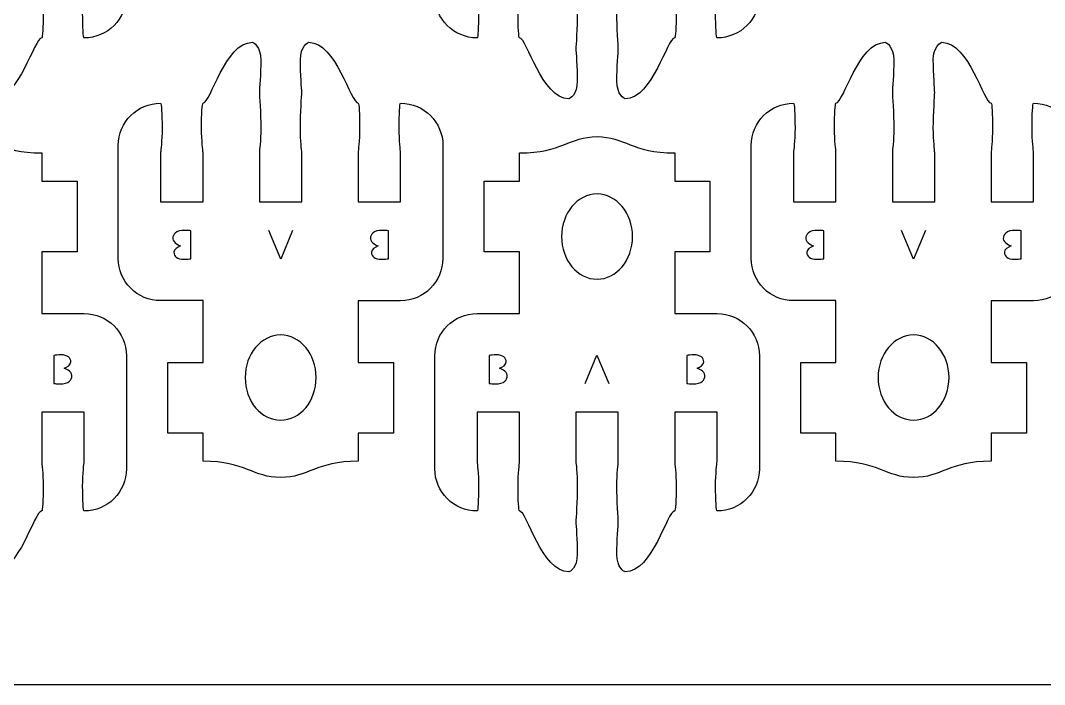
# Model space of a CAD drawing. Extents: x 0 to 300, y 0 to 300.
# Drawn here: x 75.5 to 148.1, y 0.1 to 47.2 of the extents above; entities that cross this region are included whole.
import ezdxf

# ---------------------------------------------------------------- set-up
doc = ezdxf.new("R2010")
doc.units = 0
doc.header["$MEASUREMENT"] = 0
doc.layers.add('DEFAULT', color=7, linetype='CONTINUOUS')

msp = doc.modelspace()

# ---------------------------------------------------------------- linework, layer by layer
at = {"layer": 'DEFAULT', "color": 250}
for points in [[(94.78, 32.28), (93.942, 30.259), (93.089, 32.28)], [(139.633, 32.28), (138.795, 30.259), (137.942, 32.28)], [(115.514, 21.432), (116.352, 23.453), (117.205, 21.432)]]:
    msp.add_lwpolyline(points, dxfattribs=at)
at = {"layer": 'DEFAULT', "color": 1}
for points, knots in [([(295, 0.1), (198.333, 0.1), (101.667, 0.1), (5, 0.1), (2.25, 0.1), (0, 2.35), (0, 5.1), (0, 101.767), (0, 198.433), (0, 295.1), (0, 297.85), (2.25, 300.1), (5, 300.1), (101.667, 300.1), (198.333, 300.1), (295, 300.1), (297.75, 300.1), (300, 297.85), (300, 295.1), (300, 198.433), (300, 101.767), (300, 5.1), (300, 2.35), (297.75, 0.1), (295, 0.1)], [0, 0, 0, 0, 822.047, 822.047, 822.047, 823.047, 823.047, 823.047, 1645.095, 1645.095, 1645.095, 1646.095, 1646.095, 1646.095, 2468.142, 2468.142, 2468.142, 2469.142, 2469.142, 2469.142, 3291.19, 3291.19, 3291.19, 3292.19, 3292.19, 3292.19, 3292.19]), ([(63.009, 45.939), (63.062, 45.939), (63.107, 46.723), (63.107, 47.689), (63.107, 48.656), (63.009, 49.263), (63.009, 49.439), (63.009, 50.606), (63.009, 51.772), (63.009, 52.939), (64.008, 52.939), (65.008, 52.939), (66.007, 52.939), (66.007, 51.772), (66.007, 50.606), (66.007, 49.439), (66.007, 49.263), (65.909, 48.656), (65.909, 47.689), (65.909, 46.723), (65.951, 45.939), (66.007, 45.939), (66.551, 45.939), (67.574, 41.625), (69.51, 41.625), (69.567, 41.625), (70.107, 41.91), (70.107, 42.877), (70.107, 43.844), (70.008, 44.939), (70.008, 45.189), (70.008, 45.334), (70.107, 46.723), (70.107, 47.689), (70.107, 48.656), (70.008, 49.266), (70.008, 49.439), (70.008, 50.606), (70.008, 51.772), (70.008, 52.939), (71.007, 52.939), (72.007, 52.939), (73.006, 52.939), (73.006, 51.772), (73.006, 50.606), (73.006, 49.439), (73.006, 49.266), (72.908, 48.656), (72.908, 47.689), (72.908, 46.723), (73.006, 45.334), (73.006, 45.189), (73.006, 44.939), (72.908, 43.844), (72.908, 42.877), (72.908, 41.91), (73.451, 41.625), (73.507, 41.625), (75.444, 41.625), (76.467, 45.939), (77.007, 45.939), (77.063, 45.939), (77.109, 46.723), (77.109, 47.689), (77.109, 48.656), (77.007, 49.263), (77.007, 49.439), (77.007, 50.606), (77.007, 51.772), (77.007, 52.939), (78.008, 52.939), (79.008, 52.939), (80.009, 52.939), (80.009, 51.772), (80.009, 50.606), (80.009, 49.439), (80.009, 49.263), (79.906, 48.656), (79.906, 47.689), (79.906, 46.723), (79.953, 45.939), (80.009, 45.939), (81.667, 45.939), (83.007, 47.28), (83.007, 48.938), (83.007, 51.605), (83.007, 54.272), (83.007, 56.939), (83.007, 58.597), (81.667, 59.937), (80.009, 59.937), (79.008, 59.937), (78.008, 59.937), (77.007, 59.937), (77.007, 61.399), (77.007, 62.861), (77.007, 64.322), (77.839, 64.321), (78.672, 64.32), (79.505, 64.319), (79.505, 65.986), (79.505, 67.654), (79.505, 69.321), (78.672, 69.321), (77.839, 69.321), (77.007, 69.321), (77.007, 69.988), (77.007, 70.655), (77.007, 71.321), (73.966, 71.321), (73.479, 72.475), (71.507, 72.475), (69.535, 72.475), (69.048, 71.321), (66.007, 71.321), (66.007, 70.655), (66.007, 69.988), (66.007, 69.321), (65.174, 69.321), (64.34, 69.321), (63.506, 69.321), (63.506, 67.655), (63.506, 65.989), (63.506, 64.322), (64.341, 64.321), (65.176, 64.32), (66.011, 64.319), (66.01, 62.859), (66.008, 61.4), (66.007, 59.941), (65.008, 59.941), (64.008, 59.941), (63.009, 59.941), (61.351, 59.941), (60.01, 58.597), (60.01, 56.939), (60.009, 54.272), (60.008, 51.605), (60.007, 48.938), (60.007, 47.28), (61.351, 45.939), (63.009, 45.939)], [1, 1, 1, 1, 2, 2, 2, 3, 3, 3, 12.92, 12.92, 12.92, 21.42, 21.42, 21.42, 31.34, 31.34, 31.34, 32.34, 32.34, 32.34, 33.34, 33.34, 33.34, 34.34, 34.34, 34.34, 35.34, 35.34, 35.34, 36.34, 36.34, 36.34, 37.34, 37.34, 37.34, 38.34, 38.34, 38.34, 48.26, 48.26, 48.26, 56.76, 56.76, 56.76, 66.68, 66.68, 66.68, 67.68, 67.68, 67.68, 68.68, 68.68, 68.68, 69.68, 69.68, 69.68, 70.68, 70.68, 70.68, 71.68, 71.68, 71.68, 72.68, 72.68, 72.68, 73.68, 73.68, 73.68, 83.6, 83.6, 83.6, 92.11, 92.11, 92.11, 102.03, 102.03, 102.03, 103.03, 103.03, 103.03, 104.03, 104.03, 104.03, 105.03, 105.03, 105.03, 127.709, 127.709, 127.709, 128.709, 128.709, 128.709, 137.219, 137.219, 137.219, 149.649, 149.649, 149.649, 156.729007, 156.729007, 156.729007, 170.909007, 170.909007, 170.909007, 177.989007, 177.989007, 177.989007, 183.659007, 183.659007, 183.659007, 184.659007, 184.659007, 184.659007, 185.659007, 185.659007, 185.659007, 191.329007, 191.329007, 191.329007, 198.419007, 198.419007, 198.419007, 212.589007, 212.589007, 212.589007, 219.689014, 219.689014, 219.689014, 232.099018, 232.099018, 232.099018, 240.599018, 240.599018, 240.599018, 241.599018, 241.599018, 241.599018, 264.27802, 264.27802, 264.27802, 265.27802, 265.27802, 265.27802, 265.27802]), ([(107.862, 45.939), (107.915, 45.939), (107.961, 46.723), (107.961, 47.689), (107.961, 48.656), (107.862, 49.263), (107.862, 49.439), (107.862, 50.606), (107.862, 51.772), (107.862, 52.939), (108.861, 52.939), (109.861, 52.939), (110.86, 52.939), (110.86, 51.772), (110.86, 50.606), (110.86, 49.439), (110.86, 49.263), (110.762, 48.656), (110.762, 47.689), (110.762, 46.723), (110.804, 45.939), (110.86, 45.939), (111.404, 45.939), (112.427, 41.625), (114.363, 41.625), (114.42, 41.625), (114.96, 41.91), (114.96, 42.877), (114.96, 43.844), (114.861, 44.939), (114.861, 45.189), (114.861, 45.334), (114.96, 46.723), (114.96, 47.689), (114.96, 48.656), (114.861, 49.266), (114.861, 49.439), (114.861, 50.606), (114.861, 51.772), (114.861, 52.939), (115.86, 52.939), (116.86, 52.939), (117.859, 52.939), (117.859, 51.772), (117.859, 50.606), (117.859, 49.439), (117.859, 49.266), (117.761, 48.656), (117.761, 47.689), (117.761, 46.723), (117.859, 45.334), (117.859, 45.189), (117.859, 44.939), (117.761, 43.844), (117.761, 42.877), (117.761, 41.91), (118.304, 41.625), (118.36, 41.625), (120.297, 41.625), (121.32, 45.939), (121.86, 45.939), (121.916, 45.939), (121.962, 46.723), (121.962, 47.689), (121.962, 48.656), (121.86, 49.263), (121.86, 49.439), (121.86, 50.606), (121.86, 51.772), (121.86, 52.939), (122.861, 52.939), (123.861, 52.939), (124.862, 52.939), (124.862, 51.772), (124.862, 50.606), (124.862, 49.439), (124.862, 49.263), (124.759, 48.656), (124.759, 47.689), (124.759, 46.723), (124.806, 45.939), (124.862, 45.939), (126.52, 45.939), (127.86, 47.28), (127.86, 48.938), (127.86, 51.605), (127.86, 54.272), (127.86, 56.939), (127.86, 58.597), (126.52, 59.937), (124.862, 59.937), (123.861, 59.937), (122.861, 59.937), (121.86, 59.937), (121.86, 61.399), (121.86, 62.861), (121.86, 64.322), (122.693, 64.321), (123.525, 64.32), (124.358, 64.319), (124.358, 65.986), (124.358, 67.654), (124.358, 69.321), (123.525, 69.321), (122.693, 69.321), (121.86, 69.321), (121.86, 69.988), (121.86, 70.655), (121.86, 71.321), (118.819, 71.321), (118.332, 72.475), (116.36, 72.475), (114.388, 72.475), (113.901, 71.321), (110.86, 71.321), (110.86, 70.655), (110.86, 69.988), (110.86, 69.321), (110.027, 69.321), (109.193, 69.321), (108.359, 69.321), (108.359, 67.655), (108.359, 65.989), (108.359, 64.322), (109.194, 64.321), (110.029, 64.32), (110.864, 64.319), (110.863, 62.859), (110.862, 61.4), (110.86, 59.941), (109.861, 59.941), (108.861, 59.941), (107.862, 59.941), (106.204, 59.941), (104.863, 58.597), (104.863, 56.939), (104.862, 54.272), (104.861, 51.605), (104.86, 48.938), (104.86, 47.28), (106.204, 45.939), (107.862, 45.939)], [1, 1, 1, 1, 2, 2, 2, 3, 3, 3, 12.92, 12.92, 12.92, 21.42, 21.42, 21.42, 31.34, 31.34, 31.34, 32.34, 32.34, 32.34, 33.34, 33.34, 33.34, 34.34, 34.34, 34.34, 35.34, 35.34, 35.34, 36.34, 36.34, 36.34, 37.34, 37.34, 37.34, 38.34, 38.34, 38.34, 48.26, 48.26, 48.26, 56.76, 56.76, 56.76, 66.68, 66.68, 66.68, 67.68, 67.68, 67.68, 68.68, 68.68, 68.68, 69.68, 69.68, 69.68, 70.68, 70.68, 70.68, 71.68, 71.68, 71.68, 72.68, 72.68, 72.68, 73.68, 73.68, 73.68, 83.6, 83.6, 83.6, 92.109, 92.109, 92.109, 102.029, 102.029, 102.029, 103.029, 103.029, 103.029, 104.029, 104.029, 104.029, 105.029, 105.029, 105.029, 127.708, 127.708, 127.708, 128.708, 128.708, 128.708, 137.217, 137.217, 137.217, 149.647, 149.647, 149.647, 156.727007, 156.727007, 156.727007, 170.907007, 170.907007, 170.907007, 177.987007, 177.987007, 177.987007, 183.657007, 183.657007, 183.657007, 184.657007, 184.657007, 184.657007, 185.657007, 185.657007, 185.657007, 191.327007, 191.327007, 191.327007, 198.417007, 198.417007, 198.417007, 212.587007, 212.587007, 212.587007, 219.687014, 219.687014, 219.687014, 232.097018, 232.097018, 232.097018, 240.597018, 240.597018, 240.597018, 241.597018, 241.597018, 241.597018, 264.27602, 264.27602, 264.27602, 265.27602, 265.27602, 265.27602, 265.27602]), ([(102.432, 41.31), (102.379, 41.31), (102.333, 40.527), (102.333, 39.561), (102.333, 38.594), (102.432, 37.987), (102.432, 37.811), (102.432, 36.644), (102.432, 35.478), (102.432, 34.311), (101.432, 34.311), (100.433, 34.311), (99.433, 34.311), (99.433, 35.478), (99.433, 36.644), (99.433, 37.811), (99.433, 37.987), (99.532, 38.594), (99.532, 39.561), (99.532, 40.527), (99.49, 41.31), (99.433, 41.31), (98.89, 41.31), (97.867, 45.625), (95.93, 45.625), (95.874, 45.625), (95.334, 45.339), (95.334, 44.373), (95.334, 43.406), (95.433, 42.311), (95.433, 42.06), (95.433, 41.916), (95.334, 40.527), (95.334, 39.561), (95.334, 38.594), (95.433, 37.984), (95.433, 37.811), (95.433, 36.644), (95.433, 35.478), (95.433, 34.311), (94.433, 34.311), (93.434, 34.311), (92.434, 34.311), (92.434, 35.478), (92.434, 36.644), (92.434, 37.811), (92.434, 37.984), (92.533, 38.594), (92.533, 39.561), (92.533, 40.527), (92.434, 41.916), (92.434, 42.06), (92.434, 42.311), (92.533, 43.406), (92.533, 44.373), (92.533, 45.339), (91.99, 45.625), (91.933, 45.625), (89.997, 45.625), (88.973, 41.31), (88.434, 41.31), (88.377, 41.31), (88.331, 40.527), (88.331, 39.561), (88.331, 38.594), (88.434, 37.987), (88.434, 37.811), (88.434, 36.644), (88.434, 35.478), (88.434, 34.311), (87.433, 34.311), (86.432, 34.311), (85.432, 34.311), (85.432, 35.478), (85.432, 36.644), (85.432, 37.811), (85.432, 37.987), (85.534, 38.594), (85.534, 39.561), (85.534, 40.527), (85.488, 41.31), (85.432, 41.31), (83.774, 41.31), (82.433, 39.97), (82.433, 38.312), (82.433, 35.645), (82.433, 32.978), (82.433, 30.311), (82.433, 28.653), (83.774, 27.312), (85.432, 27.312), (86.432, 27.312), (87.433, 27.312), (88.434, 27.312), (88.434, 25.851), (88.434, 24.389), (88.434, 22.927), (87.601, 22.929), (86.769, 22.93), (85.936, 22.931), (85.936, 21.264), (85.936, 19.596), (85.936, 17.929), (86.769, 17.929), (87.601, 17.929), (88.434, 17.929), (88.434, 17.262), (88.434, 16.595), (88.434, 15.928), (91.475, 15.928), (91.962, 14.775), (93.934, 14.775), (95.906, 14.775), (96.392, 15.928), (99.433, 15.928), (99.433, 16.595), (99.433, 17.262), (99.433, 17.929), (100.267, 17.929), (101.101, 17.929), (101.935, 17.929), (101.935, 19.595), (101.935, 21.261), (101.935, 22.927), (101.1, 22.929), (100.265, 22.93), (99.43, 22.931), (99.431, 24.39), (99.432, 25.85), (99.433, 27.309), (100.433, 27.309), (101.432, 27.309), (102.432, 27.309), (104.09, 27.309), (105.431, 28.653), (105.431, 30.311), (105.432, 32.978), (105.433, 35.645), (105.434, 38.312), (105.434, 39.97), (104.09, 41.31), (102.432, 41.31)], [1, 1, 1, 1, 2, 2, 2, 3, 3, 3, 12.92, 12.92, 12.92, 21.42, 21.42, 21.42, 31.34, 31.34, 31.34, 32.34, 32.34, 32.34, 33.34, 33.34, 33.34, 34.34, 34.34, 34.34, 35.34, 35.34, 35.34, 36.34, 36.34, 36.34, 37.34, 37.34, 37.34, 38.34, 38.34, 38.34, 48.26, 48.26, 48.26, 56.76, 56.76, 56.76, 66.68, 66.68, 66.68, 67.68, 67.68, 67.68, 68.68, 68.68, 68.68, 69.68, 69.68, 69.68, 70.68, 70.68, 70.68, 71.68, 71.68, 71.68, 72.68, 72.68, 72.68, 73.68, 73.68, 73.68, 83.6, 83.6, 83.6, 92.11, 92.11, 92.11, 102.03, 102.03, 102.03, 103.03, 103.03, 103.03, 104.03, 104.03, 104.03, 105.03, 105.03, 105.03, 127.709, 127.709, 127.709, 128.709, 128.709, 128.709, 137.219, 137.219, 137.219, 149.649, 149.649, 149.649, 156.729007, 156.729007, 156.729007, 170.909007, 170.909007, 170.909007, 177.989007, 177.989007, 177.989007, 183.659007, 183.659007, 183.659007, 184.659007, 184.659007, 184.659007, 185.659007, 185.659007, 185.659007, 191.329007, 191.329007, 191.329007, 198.419007, 198.419007, 198.419007, 212.589007, 212.589007, 212.589007, 219.689014, 219.689014, 219.689014, 232.099018, 232.099018, 232.099018, 240.599018, 240.599018, 240.599018, 241.599018, 241.599018, 241.599018, 264.27802, 264.27802, 264.27802, 265.27802, 265.27802, 265.27802, 265.27802]), ([(147.285, 41.31), (147.232, 41.31), (147.186, 40.527), (147.186, 39.561), (147.186, 38.594), (147.285, 37.987), (147.285, 37.811), (147.285, 36.644), (147.285, 35.478), (147.285, 34.311), (146.286, 34.311), (145.286, 34.311), (144.286, 34.311), (144.286, 35.478), (144.286, 36.644), (144.286, 37.811), (144.286, 37.987), (144.385, 38.594), (144.385, 39.561), (144.385, 40.527), (144.343, 41.31), (144.286, 41.31), (143.743, 41.31), (142.72, 45.625), (140.783, 45.625), (140.727, 45.625), (140.187, 45.339), (140.187, 44.373), (140.187, 43.406), (140.286, 42.311), (140.286, 42.06), (140.286, 41.916), (140.187, 40.527), (140.187, 39.561), (140.187, 38.594), (140.286, 37.984), (140.286, 37.811), (140.286, 36.644), (140.286, 35.478), (140.286, 34.311), (139.286, 34.311), (138.287, 34.311), (137.287, 34.311), (137.287, 35.478), (137.287, 36.644), (137.287, 37.811), (137.287, 37.984), (137.386, 38.594), (137.386, 39.561), (137.386, 40.527), (137.287, 41.916), (137.287, 42.06), (137.287, 42.311), (137.386, 43.406), (137.386, 44.373), (137.386, 45.339), (136.843, 45.625), (136.786, 45.625), (134.85, 45.625), (133.827, 41.31), (133.287, 41.31), (133.23, 41.31), (133.185, 40.527), (133.185, 39.561), (133.185, 38.594), (133.287, 37.987), (133.287, 37.811), (133.287, 36.644), (133.287, 35.478), (133.287, 34.311), (132.286, 34.311), (131.286, 34.311), (130.285, 34.311), (130.285, 35.478), (130.285, 36.644), (130.285, 37.811), (130.285, 37.987), (130.387, 38.594), (130.387, 39.561), (130.387, 40.527), (130.341, 41.31), (130.285, 41.31), (128.627, 41.31), (127.286, 39.97), (127.286, 38.312), (127.286, 35.645), (127.286, 32.978), (127.286, 30.311), (127.286, 28.653), (128.627, 27.312), (130.285, 27.312), (131.286, 27.312), (132.286, 27.312), (133.287, 27.312), (133.287, 25.851), (133.287, 24.389), (133.287, 22.927), (132.454, 22.929), (131.622, 22.93), (130.789, 22.931), (130.789, 21.264), (130.789, 19.596), (130.789, 17.929), (131.622, 17.929), (132.454, 17.929), (133.287, 17.929), (133.287, 17.262), (133.287, 16.595), (133.287, 15.928), (136.328, 15.928), (136.815, 14.775), (138.787, 14.775), (140.759, 14.775), (141.245, 15.928), (144.286, 15.928), (144.286, 16.595), (144.286, 17.262), (144.286, 17.929), (145.12, 17.929), (145.954, 17.929), (146.788, 17.929), (146.788, 19.595), (146.788, 21.261), (146.788, 22.927), (145.953, 22.929), (145.118, 22.93), (144.283, 22.931), (144.284, 24.39), (144.285, 25.85), (144.286, 27.309), (145.286, 27.309), (146.286, 27.309), (147.285, 27.309), (148.943, 27.309), (150.284, 28.653), (150.284, 30.311), (150.285, 32.978), (150.286, 35.645), (150.287, 38.312), (150.287, 39.97), (148.943, 41.31), (147.285, 41.31)], [1, 1, 1, 1, 2, 2, 2, 3, 3, 3, 12.92, 12.92, 12.92, 21.42, 21.42, 21.42, 31.34, 31.34, 31.34, 32.34, 32.34, 32.34, 33.34, 33.34, 33.34, 34.34, 34.34, 34.34, 35.34, 35.34, 35.34, 36.34, 36.34, 36.34, 37.34, 37.34, 37.34, 38.34, 38.34, 38.34, 48.26, 48.26, 48.26, 56.76, 56.76, 56.76, 66.68, 66.68, 66.68, 67.68, 67.68, 67.68, 68.68, 68.68, 68.68, 69.68, 69.68, 69.68, 70.68, 70.68, 70.68, 71.68, 71.68, 71.68, 72.68, 72.68, 72.68, 73.68, 73.68, 73.68, 83.6, 83.6, 83.6, 92.109, 92.109, 92.109, 102.029, 102.029, 102.029, 103.029, 103.029, 103.029, 104.029, 104.029, 104.029, 105.029, 105.029, 105.029, 127.708, 127.708, 127.708, 128.708, 128.708, 128.708, 137.217, 137.217, 137.217, 149.647, 149.647, 149.647, 156.727007, 156.727007, 156.727007, 170.907007, 170.907007, 170.907007, 177.987007, 177.987007, 177.987007, 183.657007, 183.657007, 183.657007, 184.657007, 184.657007, 184.657007, 185.657007, 185.657007, 185.657007, 191.327007, 191.327007, 191.327007, 198.417007, 198.417007, 198.417007, 212.587007, 212.587007, 212.587007, 219.687014, 219.687014, 219.687014, 232.097018, 232.097018, 232.097018, 240.597018, 240.597018, 240.597018, 241.597018, 241.597018, 241.597018, 264.27602, 264.27602, 264.27602, 265.27602, 265.27602, 265.27602, 265.27602]), ([(63.009, 12.401), (63.062, 12.401), (63.107, 13.184), (63.107, 14.151), (63.107, 15.118), (63.009, 15.724), (63.009, 15.901), (63.009, 17.067), (63.009, 18.234), (63.009, 19.4), (64.008, 19.4), (65.008, 19.4), (66.007, 19.4), (66.007, 18.234), (66.007, 17.067), (66.007, 15.901), (66.007, 15.724), (65.909, 15.118), (65.909, 14.151), (65.909, 13.184), (65.951, 12.401), (66.007, 12.401), (66.551, 12.401), (67.574, 8.087), (69.51, 8.087), (69.567, 8.087), (70.107, 8.373), (70.107, 9.339), (70.107, 10.306), (70.008, 11.401), (70.008, 11.651), (70.008, 11.796), (70.107, 13.184), (70.107, 14.151), (70.107, 15.118), (70.008, 15.728), (70.008, 15.901), (70.008, 17.067), (70.008, 18.234), (70.008, 19.4), (71.007, 19.4), (72.007, 19.4), (73.006, 19.4), (73.006, 18.234), (73.006, 17.067), (73.006, 15.901), (73.006, 15.728), (72.908, 15.118), (72.908, 14.151), (72.908, 13.184), (73.006, 11.796), (73.006, 11.651), (73.006, 11.401), (72.908, 10.306), (72.908, 9.339), (72.908, 8.373), (73.451, 8.087), (73.507, 8.087), (75.444, 8.087), (76.467, 12.401), (77.007, 12.401), (77.063, 12.401), (77.109, 13.184), (77.109, 14.151), (77.109, 15.118), (77.007, 15.724), (77.007, 15.901), (77.007, 17.067), (77.007, 18.234), (77.007, 19.4), (78.008, 19.4), (79.008, 19.4), (80.009, 19.4), (80.009, 18.234), (80.009, 17.067), (80.009, 15.901), (80.009, 15.724), (79.906, 15.118), (79.906, 14.151), (79.906, 13.184), (79.953, 12.401), (80.009, 12.401), (81.667, 12.401), (83.007, 13.742), (83.007, 15.4), (83.007, 18.067), (83.007, 20.734), (83.007, 23.401), (83.007, 25.059), (81.667, 26.399), (80.009, 26.399), (79.008, 26.399), (78.008, 26.399), (77.007, 26.399), (77.007, 27.861), (77.007, 29.323), (77.007, 30.784), (77.839, 30.783), (78.672, 30.782), (79.505, 30.781), (79.505, 32.448), (79.505, 34.116), (79.505, 35.783), (78.672, 35.783), (77.839, 35.783), (77.007, 35.783), (77.007, 36.45), (77.007, 37.117), (77.007, 37.783), (73.966, 37.783), (73.479, 38.937), (71.507, 38.937), (69.535, 38.937), (69.048, 37.783), (66.007, 37.783), (66.007, 37.117), (66.007, 36.45), (66.007, 35.783), (65.174, 35.783), (64.34, 35.783), (63.506, 35.783), (63.506, 34.117), (63.506, 32.45), (63.506, 30.784), (64.341, 30.783), (65.176, 30.782), (66.011, 30.781), (66.01, 29.321), (66.008, 27.862), (66.007, 26.403), (65.008, 26.403), (64.008, 26.403), (63.009, 26.403), (61.351, 26.403), (60.01, 25.059), (60.01, 23.401), (60.009, 20.734), (60.008, 18.067), (60.007, 15.4), (60.007, 13.742), (61.351, 12.401), (63.009, 12.401)], [1, 1, 1, 1, 2, 2, 2, 3, 3, 3, 12.92, 12.92, 12.92, 21.42, 21.42, 21.42, 31.34, 31.34, 31.34, 32.34, 32.34, 32.34, 33.34, 33.34, 33.34, 34.34, 34.34, 34.34, 35.34, 35.34, 35.34, 36.34, 36.34, 36.34, 37.34, 37.34, 37.34, 38.34, 38.34, 38.34, 48.26, 48.26, 48.26, 56.76, 56.76, 56.76, 66.68, 66.68, 66.68, 67.68, 67.68, 67.68, 68.68, 68.68, 68.68, 69.68, 69.68, 69.68, 70.68, 70.68, 70.68, 71.68, 71.68, 71.68, 72.68, 72.68, 72.68, 73.68, 73.68, 73.68, 83.6, 83.6, 83.6, 92.11, 92.11, 92.11, 102.03, 102.03, 102.03, 103.03, 103.03, 103.03, 104.03, 104.03, 104.03, 105.03, 105.03, 105.03, 127.709, 127.709, 127.709, 128.709, 128.709, 128.709, 137.219, 137.219, 137.219, 149.649, 149.649, 149.649, 156.729007, 156.729007, 156.729007, 170.909007, 170.909007, 170.909007, 177.989007, 177.989007, 177.989007, 183.659007, 183.659007, 183.659007, 184.659007, 184.659007, 184.659007, 185.659007, 185.659007, 185.659007, 191.329007, 191.329007, 191.329007, 198.419007, 198.419007, 198.419007, 212.589007, 212.589007, 212.589007, 219.689014, 219.689014, 219.689014, 232.099018, 232.099018, 232.099018, 240.599018, 240.599018, 240.599018, 241.599018, 241.599018, 241.599018, 264.27802, 264.27802, 264.27802, 265.27802, 265.27802, 265.27802, 265.27802]), ([(107.862, 12.401), (107.915, 12.401), (107.961, 13.184), (107.961, 14.151), (107.961, 15.118), (107.862, 15.724), (107.862, 15.901), (107.862, 17.067), (107.862, 18.234), (107.862, 19.4), (108.861, 19.4), (109.861, 19.4), (110.86, 19.4), (110.86, 18.234), (110.86, 17.067), (110.86, 15.901), (110.86, 15.724), (110.762, 15.118), (110.762, 14.151), (110.762, 13.184), (110.804, 12.401), (110.86, 12.401), (111.404, 12.401), (112.427, 8.087), (114.363, 8.087), (114.42, 8.087), (114.96, 8.373), (114.96, 9.339), (114.96, 10.306), (114.861, 11.401), (114.861, 11.651), (114.861, 11.796), (114.96, 13.184), (114.96, 14.151), (114.96, 15.118), (114.861, 15.728), (114.861, 15.901), (114.861, 17.067), (114.861, 18.234), (114.861, 19.4), (115.86, 19.4), (116.86, 19.4), (117.859, 19.4), (117.859, 18.234), (117.859, 17.067), (117.859, 15.901), (117.859, 15.728), (117.761, 15.118), (117.761, 14.151), (117.761, 13.184), (117.859, 11.796), (117.859, 11.651), (117.859, 11.401), (117.761, 10.306), (117.761, 9.339), (117.761, 8.373), (118.304, 8.087), (118.36, 8.087), (120.297, 8.087), (121.32, 12.401), (121.86, 12.401), (121.916, 12.401), (121.962, 13.184), (121.962, 14.151), (121.962, 15.118), (121.86, 15.724), (121.86, 15.901), (121.86, 17.067), (121.86, 18.234), (121.86, 19.4), (122.861, 19.4), (123.861, 19.4), (124.862, 19.4), (124.862, 18.234), (124.862, 17.067), (124.862, 15.901), (124.862, 15.724), (124.759, 15.118), (124.759, 14.151), (124.759, 13.184), (124.806, 12.401), (124.862, 12.401), (126.52, 12.401), (127.86, 13.742), (127.86, 15.4), (127.86, 18.067), (127.86, 20.734), (127.86, 23.401), (127.86, 25.059), (126.52, 26.399), (124.862, 26.399), (123.861, 26.399), (122.861, 26.399), (121.86, 26.399), (121.86, 27.861), (121.86, 29.323), (121.86, 30.784), (122.693, 30.783), (123.525, 30.782), (124.358, 30.781), (124.358, 32.448), (124.358, 34.116), (124.358, 35.783), (123.525, 35.783), (122.693, 35.783), (121.86, 35.783), (121.86, 36.45), (121.86, 37.117), (121.86, 37.783), (118.819, 37.783), (118.332, 38.937), (116.36, 38.937), (114.388, 38.937), (113.901, 37.783), (110.86, 37.783), (110.86, 37.117), (110.86, 36.45), (110.86, 35.783), (110.027, 35.783), (109.193, 35.783), (108.359, 35.783), (108.359, 34.117), (108.359, 32.45), (108.359, 30.784), (109.194, 30.783), (110.029, 30.782), (110.864, 30.781), (110.863, 29.321), (110.862, 27.862), (110.86, 26.403), (109.861, 26.403), (108.861, 26.403), (107.862, 26.403), (106.204, 26.403), (104.863, 25.059), (104.863, 23.401), (104.862, 20.734), (104.861, 18.067), (104.86, 15.4), (104.86, 13.742), (106.204, 12.401), (107.862, 12.401)], [1, 1, 1, 1, 2, 2, 2, 3, 3, 3, 12.92, 12.92, 12.92, 21.42, 21.42, 21.42, 31.34, 31.34, 31.34, 32.34, 32.34, 32.34, 33.34, 33.34, 33.34, 34.34, 34.34, 34.34, 35.34, 35.34, 35.34, 36.34, 36.34, 36.34, 37.34, 37.34, 37.34, 38.34, 38.34, 38.34, 48.26, 48.26, 48.26, 56.76, 56.76, 56.76, 66.68, 66.68, 66.68, 67.68, 67.68, 67.68, 68.68, 68.68, 68.68, 69.68, 69.68, 69.68, 70.68, 70.68, 70.68, 71.68, 71.68, 71.68, 72.68, 72.68, 72.68, 73.68, 73.68, 73.68, 83.6, 83.6, 83.6, 92.109, 92.109, 92.109, 102.029, 102.029, 102.029, 103.029, 103.029, 103.029, 104.029, 104.029, 104.029, 105.029, 105.029, 105.029, 127.708, 127.708, 127.708, 128.708, 128.708, 128.708, 137.217, 137.217, 137.217, 149.647, 149.647, 149.647, 156.727007, 156.727007, 156.727007, 170.907007, 170.907007, 170.907007, 177.987007, 177.987007, 177.987007, 183.657007, 183.657007, 183.657007, 184.657007, 184.657007, 184.657007, 185.657007, 185.657007, 185.657007, 191.327007, 191.327007, 191.327007, 198.417007, 198.417007, 198.417007, 212.587007, 212.587007, 212.587007, 219.687014, 219.687014, 219.687014, 232.097018, 232.097018, 232.097018, 240.597018, 240.597018, 240.597018, 241.597018, 241.597018, 241.597018, 264.27602, 264.27602, 264.27602, 265.27602, 265.27602, 265.27602, 265.27602]), ([(116.36, 34.873), (117.747, 34.873), (118.872, 33.522), (118.872, 31.853), (118.872, 30.184), (117.747, 28.833), (116.36, 28.833), (114.97, 28.833), (113.845, 30.184), (113.845, 31.853), (113.845, 33.522), (114.97, 34.873), (116.36, 34.873)], [1, 1, 1, 1, 2, 2, 2, 3, 3, 3, 4, 4, 4, 5, 5, 5, 5]), ([(93.934, 18.839), (92.547, 18.839), (91.422, 20.19), (91.422, 21.859), (91.422, 23.527), (92.547, 24.878), (93.934, 24.878), (95.323, 24.878), (96.449, 23.527), (96.449, 21.859), (96.449, 20.19), (95.323, 18.839), (93.934, 18.839)], [1, 1, 1, 1, 2, 2, 2, 3, 3, 3, 4, 4, 4, 5, 5, 5, 5]), ([(138.787, 18.839), (137.4, 18.839), (136.275, 20.19), (136.275, 21.859), (136.275, 23.527), (137.4, 24.878), (138.787, 24.878), (140.177, 24.878), (141.302, 23.527), (141.302, 21.859), (141.302, 20.19), (140.177, 18.839), (138.787, 18.839)], [1, 1, 1, 1, 2, 2, 2, 3, 3, 3, 4, 4, 4, 5, 5, 5, 5])]:
    msp.add_open_spline(points, degree=3, knots=knots, dxfattribs=at)
at = {"layer": 'DEFAULT', "color": 250}
for points in [[(87.569, 30.285), (87.455, 30.261), (87.275, 30.243), (87.092, 30.243), (86.831, 30.243), (86.663, 30.287), (86.537, 30.389), (86.433, 30.468), (86.37, 30.587), (86.37, 30.746), (86.37, 30.941), (86.627, 31.112), (86.839, 31.19), (86.839, 31.19), (86.295, 31.403), (86.295, 31.703), (86.295, 31.877), (86.364, 32.009), (86.466, 32.107), (86.607, 32.237), (86.834, 32.296), (87.164, 32.296), (87.344, 32.296), (87.482, 32.284), (87.569, 32.272), (87.569, 31.61), (87.569, 30.947), (87.569, 30.285)], [(101.57, 30.285), (101.457, 30.261), (101.277, 30.243), (101.094, 30.243), (100.833, 30.243), (100.665, 30.287), (100.539, 30.389), (100.434, 30.468), (100.371, 30.587), (100.371, 30.746), (100.371, 30.941), (100.628, 31.112), (100.841, 31.19), (100.841, 31.19), (100.296, 31.403), (100.296, 31.703), (100.296, 31.877), (100.365, 32.009), (100.467, 32.107), (100.608, 32.237), (100.836, 32.296), (101.166, 32.296), (101.346, 32.296), (101.484, 32.284), (101.57, 32.272), (101.57, 31.61), (101.57, 30.947), (101.57, 30.285)], [(132.422, 30.285), (132.308, 30.261), (132.128, 30.243), (131.945, 30.243), (131.684, 30.243), (131.516, 30.287), (131.39, 30.389), (131.286, 30.468), (131.223, 30.587), (131.223, 30.746), (131.223, 30.941), (131.479, 31.112), (131.692, 31.19), (131.692, 31.19), (131.148, 31.403), (131.148, 31.703), (131.148, 31.877), (131.217, 32.009), (131.319, 32.107), (131.46, 32.237), (131.688, 32.296), (132.017, 32.296), (132.197, 32.296), (132.335, 32.284), (132.422, 32.272), (132.422, 31.61), (132.422, 30.947), (132.422, 30.285)], [(146.424, 30.285), (146.31, 30.261), (146.13, 30.243), (145.947, 30.243), (145.686, 30.243), (145.518, 30.287), (145.392, 30.389), (145.287, 30.468), (145.224, 30.587), (145.224, 30.746), (145.224, 30.941), (145.481, 31.112), (145.694, 31.19), (145.694, 31.19), (145.149, 31.403), (145.149, 31.703), (145.149, 31.877), (145.218, 32.009), (145.32, 32.107), (145.461, 32.237), (145.689, 32.296), (146.019, 32.296), (146.199, 32.296), (146.337, 32.284), (146.424, 32.272), (146.424, 31.61), (146.424, 30.947), (146.424, 30.285)], [(77.872, 23.427), (77.986, 23.451), (78.166, 23.469), (78.348, 23.469), (78.609, 23.469), (78.777, 23.424), (78.903, 23.322), (79.008, 23.244), (79.071, 23.124), (79.071, 22.965), (79.071, 22.771), (78.814, 22.599), (78.601, 22.521), (78.601, 22.521), (79.146, 22.309), (79.146, 22.009), (79.146, 21.835), (79.077, 21.703), (78.975, 21.604), (78.834, 21.475), (78.606, 21.415), (78.276, 21.415), (78.096, 21.415), (77.959, 21.427), (77.872, 21.439), (77.872, 22.102), (77.872, 22.764), (77.872, 23.427)], [(108.723, 23.427), (108.837, 23.451), (109.017, 23.469), (109.2, 23.469), (109.461, 23.469), (109.629, 23.424), (109.755, 23.322), (109.86, 23.244), (109.922, 23.124), (109.922, 22.965), (109.922, 22.771), (109.666, 22.599), (109.453, 22.521), (109.453, 22.521), (109.997, 22.309), (109.997, 22.009), (109.997, 21.835), (109.928, 21.703), (109.826, 21.604), (109.686, 21.475), (109.458, 21.415), (109.128, 21.415), (108.948, 21.415), (108.81, 21.427), (108.723, 21.439), (108.723, 22.102), (108.723, 22.764), (108.723, 23.427)], [(122.725, 23.427), (122.839, 23.451), (123.019, 23.469), (123.201, 23.469), (123.462, 23.469), (123.63, 23.424), (123.756, 23.322), (123.861, 23.244), (123.924, 23.124), (123.924, 22.965), (123.924, 22.771), (123.667, 22.599), (123.454, 22.521), (123.454, 22.521), (123.999, 22.309), (123.999, 22.009), (123.999, 21.835), (123.93, 21.703), (123.828, 21.604), (123.687, 21.475), (123.459, 21.415), (123.129, 21.415), (122.95, 21.415), (122.812, 21.427), (122.725, 21.439), (122.725, 22.102), (122.725, 22.764), (122.725, 23.427)]]:
    msp.add_open_spline(points, degree=3, knots=[5.635, 5.635, 5.635, 5.635, 6.635, 6.635, 6.635, 7.635, 7.635, 7.635, 8.635, 8.635, 8.635, 9.635, 9.635, 9.635, 10.635, 10.635, 10.635, 11.635, 11.635, 11.635, 12.635, 12.635, 12.635, 13.635, 13.635, 13.635, 19.27, 19.27, 19.27, 19.27], dxfattribs=at)

doc.saveas('drawing.dxf')
